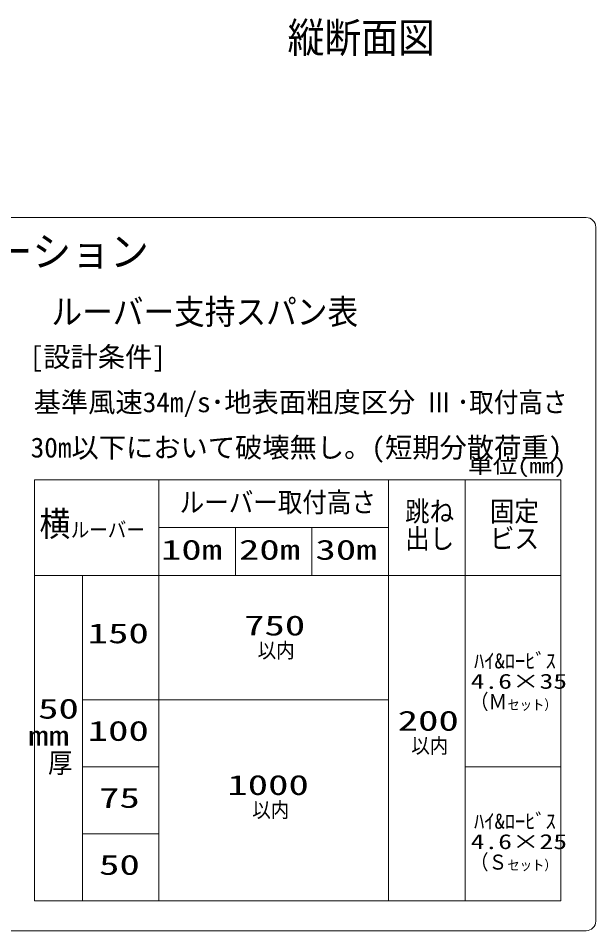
# Model space of a CAD drawing. Units: millimetres, scale not verified. Extents: x -1200 to 1200, y -342 to 342.
# Drawn here: x 763.2 to 823.6, y -255.8 to -160.4 of the extents above; entities that cross this region are included whole.
import ezdxf
from ezdxf.enums import TextEntityAlignment as Align

# ---------------------------------------------------------------- set-up
doc = ezdxf.new("R2010")
doc.units = ezdxf.units.MM
doc.layers.add('0-0_一般', color=7, linetype='Continuous', lineweight=9)
doc.styles.add('ＭＳ ゴシック', font='')
doc.styles.get('ＭＳ ゴシック').set_extended_font_data('MS Gothic')

msp = doc.modelspace()

# ---------------------------------------------------------------- linework, layer by layer
at = {"layer": '0-0_一般'}
for p, q in [((702.607, -181.242), (822.607, -181.242)), ((823.607, -182.242), (823.607, -254.778)), ((777.944, -252.642), (777.944, -208.642)), ((801.944, -252.642), (801.944, -208.642)), ((809.944, -252.642), (809.944, -208.642)), ((819.944, -252.642), (819.944, -208.642)), ((777.944, -213.642), (801.944, -213.642)), ((785.944, -218.642), (785.944, -213.642)), ((793.944, -218.642), (793.944, -213.642)), ((764.944, -218.642), (819.944, -218.642)), ((769.944, -252.642), (769.944, -218.642)), ((769.944, -238.642), (777.944, -238.642)), ((809.944, -238.642), (819.944, -238.642)), ((769.944, -245.642), (777.944, -245.642)), ((764.944, -252.642), (819.944, -252.642)), ((822.607, -255.778), (702.607, -255.778))]:
    msp.add_line(p, q, dxfattribs=at)
for points in [[(764.944, -252.642), (764.944, -208.642), (819.944, -208.642)], [(769.944, -231.642), (777.944, -231.642), (801.944, -231.642)]]:
    msp.add_lwpolyline(points, dxfattribs=at)
for centre, start, end in [((822.607, -182.242), 0, 90), ((822.607, -254.778), 270, 0)]:
    msp.add_arc(centre, 1, start, end, dxfattribs=at)

# ---------------------------------------------------------------- texts
at = {"layer": '0-0_一般', "style": 'ＭＳ ゴシック'}
for s, height, width, p in [('縦断面図', 3.134, 0.9, (791.395, -164.943)), ('ルーバー50 ゼロライン バリエーション', 3.134, 0.95, (703.814, -187.296)), ('ルーバー支持スパン表', 2.612, 0.9, (766.705, -193.179)), ('･取付高さ', 2.089, 0.9, (809.099, -202.21)), ('Ⅲ', 2.089, 0.9, (805.94, -202.21)), ('単位(mm)', 1.567, 1.2, (810.269, -208.432)), ('ルーバー取付高さ', 2.089, 0.9, (780.113, -212.666)), ('跳ね', 2.089, 0.9, (803.674, -213.625)), ('固定', 2.089, 0.9, (812.532, -213.616)), ('横', 2.612, 0.9, (765.468, -215.329)), ('ルーバー', 1.576, 0.9, (768.726, -215.128)), ('出し', 2.089, 0.9, (803.684, -216.471)), ('ビス', 2.089, 0.9, (812.546, -216.449)), ('10m', 2.089, 1.5, (778.149, -217.631)), ('20m', 2.089, 1.5, (786.305, -217.631)), ('30m', 2.089, 1.5, (794.305, -217.631)), ('750', 2.089, 1.5, (786.841, -225.543)), ('150', 2.089, 1.5, (770.495, -226.359)), ('以内', 1.576, 0.9, (788.261, -227.734)), ('4.6×35', 1.567, 1.35, (810.533, -230.957)), ('50', 2.089, 1.5, (765.311, -234.237)), ('（Ｍ', 1.576, 0.9, (810.469, -233.104)), ('セット）', 1.045, 0.9, (814.378, -233.003)), ('200', 2.089, 1.5, (802.9, -235.501)), ('100', 2.089, 1.5, (770.495, -236.559)), ('mm', 2.089, 1.5, (764.276, -237.071)), ('以内', 1.576, 0.9, (804.319, -237.691)), ('厚', 2.089, 0.9, (766.343, -239.904)), ('1000', 2.089, 1.5, (785.089, -242.216)), ('75', 2.089, 1.5, (771.684, -243.559)), ('以内', 1.576, 0.9, (787.697, -244.406)), ('4.6×25', 1.567, 1.35, (810.533, -247.716)), ('50', 2.089, 1.5, (771.684, -250.559)), ('（Ｓ', 1.576, 0.9, (810.469, -249.863)), ('セット）', 1.045, 0.9, (814.378, -249.762))]:
    msp.add_text(s, height=height, dxfattribs=dict(at, width=width)).set_placement(p, align=Align.BOTTOM_LEFT)
for s, height, p in [('[設計条件]', 2.089, (764.428, -197.474)), ('基準風速34m/s･地表面粗度区分', 2.09, (764.842, -202.21)), ('30m以下において破壊無し。(短期分散荷重)', 2.09, (764.531, -206.946)), ('ﾊｲ&ﾛｰﾋﾞｽ', 1.567, (810.889, -228.832)), ('ﾊｲ&ﾛｰﾋﾞｽ', 1.567, (810.889, -245.591))]:
    msp.add_text(s, height=height, dxfattribs=at).set_placement(p, align=Align.BOTTOM_LEFT)

doc.saveas('drawing.dxf')
